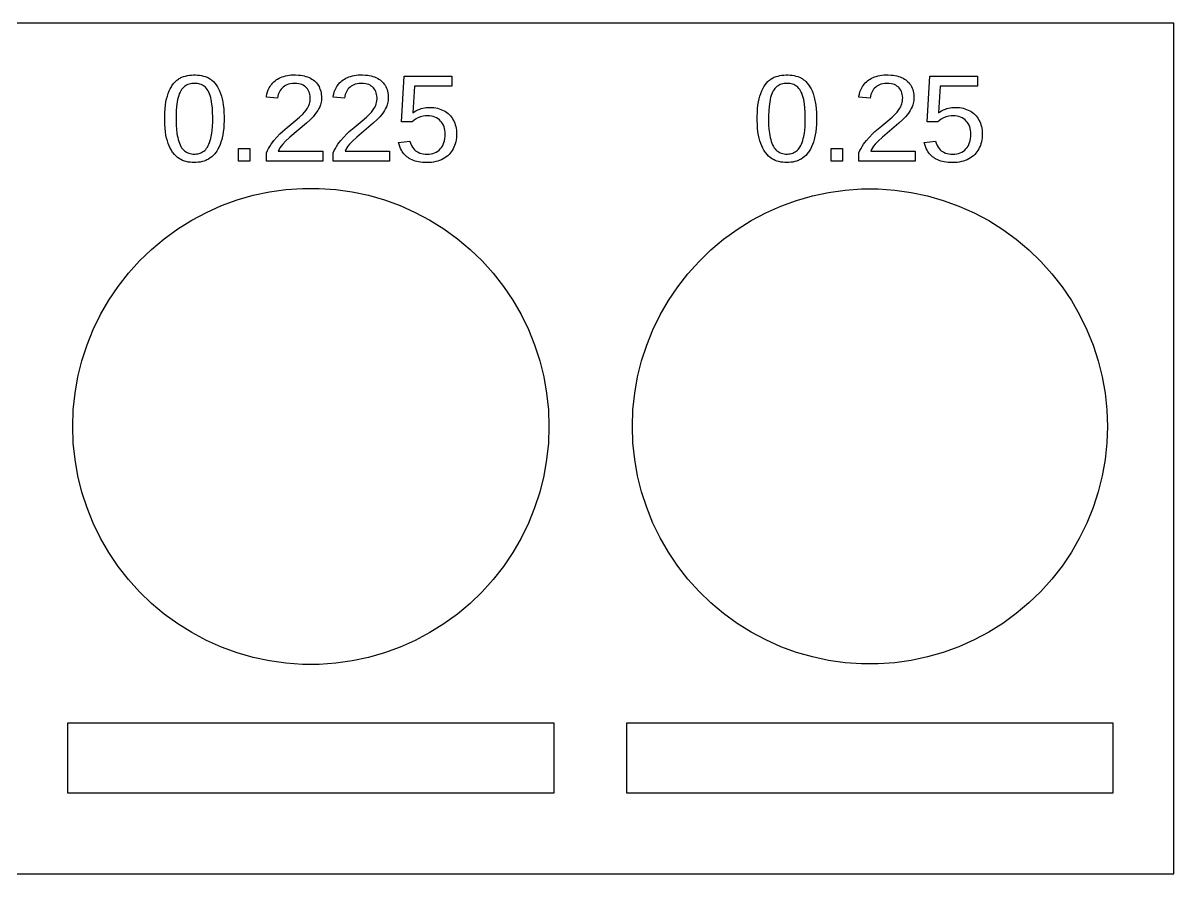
# Model space of a CAD drawing. Header units: metres. Extents: x -124 to 157, y -19 to 19.
# Drawn here: x 104.7 to 156.8, y -19.2 to 19.2 of the extents above; entities that cross this region are included whole.
import ezdxf

# ---------------------------------------------------------------- set-up
doc = ezdxf.new("R2010")
doc.units = ezdxf.units.M

msp = doc.modelspace()

# ---------------------------------------------------------------- linework, layer by layer
for p, q in [((156.76, 19.25), (-123.76, 19.25)), ((156.76, -19.25), (156.76, 19.25)), ((111.637, 16.6592), (111.672, 16.6867)), ((111.672, 16.6867), (111.708, 16.7124)), ((111.708, 16.7124), (111.745, 16.7361)), ((111.745, 16.7361), (111.783, 16.7579)), ((111.783, 16.7579), (111.822, 16.7778)), ((111.822, 16.7778), (111.862, 16.7959)), ((111.862, 16.7959), (111.944, 16.8267)), ((111.944, 16.8267), (112.029, 16.8522)), ((112.029, 16.8522), (112.117, 16.8727)), ((112.117, 16.8727), (112.207, 16.888)), ((112.207, 16.888), (112.299, 16.8982)), ((112.299, 16.8982), (112.394, 16.9034)), ((112.394, 16.9034), (112.488, 16.9034)), ((112.488, 16.9034), (112.578, 16.8982)), ((112.578, 16.8982), (112.667, 16.888)), ((112.667, 16.888), (112.753, 16.8727)), ((112.753, 16.8727), (112.838, 16.8522)), ((112.838, 16.8522), (112.921, 16.8267)), ((112.921, 16.8267), (113.002, 16.7959)), ((113.002, 16.7959), (113.041, 16.7778)), ((113.041, 16.7778), (113.079, 16.7579)), ((113.079, 16.7579), (113.117, 16.7361)), ((113.117, 16.7361), (113.154, 16.7124)), ((113.154, 16.7124), (113.189, 16.6867)), ((113.189, 16.6867), (113.224, 16.6592)), ((116.081, 16.6306), (116.138, 16.6733)), ((116.138, 16.6733), (116.199, 16.7128)), ((116.199, 16.7128), (116.264, 16.7489)), ((116.264, 16.7489), (116.331, 16.7818)), ((116.331, 16.7818), (116.403, 16.8114)), ((116.403, 16.8114), (116.478, 16.8376)), ((116.478, 16.8376), (116.557, 16.8596)), ((116.557, 16.8596), (116.64, 16.8771)), ((116.64, 16.8771), (116.727, 16.8903)), ((116.727, 16.8903), (116.817, 16.899)), ((116.817, 16.899), (116.912, 16.9034)), ((116.912, 16.9034), (117.009, 16.9035)), ((117.009, 16.9035), (117.147, 16.8964)), ((117.147, 16.8964), (117.235, 16.887)), ((117.235, 16.887), (117.32, 16.8738)), ((117.32, 16.8738), (117.401, 16.8568)), ((117.401, 16.8568), (117.478, 16.836)), ((117.478, 16.836), (117.552, 16.8118)), ((117.552, 16.8118), (117.621, 16.784)), ((117.621, 16.784), (117.687, 16.7525)), ((117.687, 16.7525), (117.749, 16.7173)), ((117.749, 16.7173), (117.807, 16.6785)), ((117.807, 16.6785), (117.861, 16.636)), ((119.106, 16.6306), (119.163, 16.6733)), ((119.163, 16.6733), (119.224, 16.7128)), ((119.224, 16.7128), (119.288, 16.7489)), ((119.288, 16.7489), (119.356, 16.7818)), ((119.356, 16.7818), (119.427, 16.8114)), ((119.427, 16.8114), (119.502, 16.8376)), ((119.502, 16.8376), (119.581, 16.8596)), ((119.581, 16.8596), (119.664, 16.8771)), ((119.664, 16.8771), (119.751, 16.8903)), ((119.751, 16.8903), (119.842, 16.899)), ((119.842, 16.899), (119.937, 16.9034)), ((119.937, 16.9034), (120.033, 16.9035)), ((120.033, 16.9035), (120.172, 16.8964)), ((120.172, 16.8964), (120.26, 16.887)), ((120.26, 16.887), (120.344, 16.8738)), ((120.344, 16.8738), (120.425, 16.8568)), ((120.425, 16.8568), (120.502, 16.836)), ((120.502, 16.836), (120.576, 16.8118)), ((120.576, 16.8118), (120.646, 16.784)), ((120.646, 16.784), (120.712, 16.7525)), ((120.712, 16.7525), (120.773, 16.7173)), ((120.773, 16.7173), (120.831, 16.6785)), ((120.831, 16.6785), (120.885, 16.636)), ((121.8, 14.773), (121.928, 16.84)), ((121.928, 16.84), (124.077, 16.84)), ((124.077, 16.84), (124.077, 16.392)), ((138.449, 16.6592), (138.484, 16.6867)), ((138.484, 16.6867), (138.521, 16.7124)), ((138.521, 16.7124), (138.558, 16.7361)), ((138.558, 16.7361), (138.596, 16.7579)), ((138.596, 16.7579), (138.635, 16.7778)), ((138.635, 16.7778), (138.674, 16.7959)), ((138.674, 16.7959), (138.757, 16.8267)), ((138.757, 16.8267), (138.842, 16.8522)), ((138.842, 16.8522), (138.929, 16.8727)), ((138.929, 16.8727), (139.019, 16.888)), ((139.019, 16.888), (139.111, 16.8982)), ((139.111, 16.8982), (139.206, 16.9034)), ((139.206, 16.9034), (139.3, 16.9034)), ((139.3, 16.9034), (139.39, 16.8982)), ((139.39, 16.8982), (139.479, 16.888)), ((139.479, 16.888), (139.566, 16.8727)), ((139.566, 16.8727), (139.65, 16.8522)), ((139.65, 16.8522), (139.733, 16.8267)), ((139.733, 16.8267), (139.814, 16.7959)), ((139.814, 16.7959), (139.853, 16.7778)), ((139.853, 16.7778), (139.892, 16.7579)), ((139.892, 16.7579), (139.929, 16.7361)), ((139.929, 16.7361), (139.966, 16.7124)), ((139.966, 16.7124), (140.001, 16.6867)), ((140.001, 16.6867), (140.036, 16.6592)), ((142.893, 16.6306), (142.951, 16.6733)), ((142.951, 16.6733), (143.011, 16.7128)), ((143.011, 16.7128), (143.076, 16.7489)), ((143.076, 16.7489), (143.144, 16.7818)), ((143.144, 16.7818), (143.215, 16.8114)), ((143.215, 16.8114), (143.29, 16.8376)), ((143.29, 16.8376), (143.369, 16.8596)), ((143.369, 16.8596), (143.452, 16.8771)), ((143.452, 16.8771), (143.539, 16.8903)), ((143.539, 16.8903), (143.63, 16.899)), ((143.63, 16.899), (143.724, 16.9034)), ((143.724, 16.9034), (143.821, 16.9035)), ((143.821, 16.9035), (143.959, 16.8964)), ((143.959, 16.8964), (144.047, 16.887)), ((144.047, 16.887), (144.132, 16.8738)), ((144.132, 16.8738), (144.213, 16.8568)), ((144.213, 16.8568), (144.29, 16.836)), ((144.29, 16.836), (144.364, 16.8118)), ((144.364, 16.8118), (144.434, 16.784)), ((144.434, 16.784), (144.499, 16.7525)), ((144.499, 16.7525), (144.561, 16.7173)), ((144.561, 16.7173), (144.619, 16.6785)), ((144.619, 16.6785), (144.673, 16.636)), ((145.588, 14.773), (145.716, 16.84)), ((145.716, 16.84), (147.865, 16.84)), ((147.865, 16.84), (147.865, 16.392)), ((111.247, 16.0653), (111.29, 16.1754)), ((111.29, 16.1754), (111.338, 16.2769)), ((111.338, 16.2769), (111.389, 16.3698)), ((111.389, 16.3698), (111.417, 16.413)), ((111.417, 16.413), (111.445, 16.4541)), ((111.445, 16.4541), (111.505, 16.53)), ((111.505, 16.53), (111.569, 16.5984)), ((111.569, 16.5984), (111.603, 16.6298)), ((111.603, 16.6298), (111.637, 16.6592)), ((111.815, 16.181), (111.781, 16.1162)), ((111.852, 16.2393), (111.815, 16.181)), ((111.892, 16.2918), (111.852, 16.2393)), ((111.935, 16.3382), (111.892, 16.2918)), ((111.981, 16.3788), (111.935, 16.3382)), ((112.029, 16.4134), (111.981, 16.3788)), ((112.08, 16.442), (112.029, 16.4134)), ((112.133, 16.4658), (112.08, 16.442)), ((112.19, 16.4853), (112.133, 16.4658)), ((112.249, 16.5005), (112.19, 16.4853)), ((112.311, 16.5113), (112.249, 16.5005)), ((112.376, 16.5178), (112.311, 16.5113)), ((112.443, 16.52), (112.376, 16.5178)), ((112.507, 16.5179), (112.443, 16.52)), ((112.568, 16.5116), (112.507, 16.5179)), ((112.627, 16.501), (112.568, 16.5116)), ((112.684, 16.4862), (112.627, 16.501)), ((112.739, 16.4672), (112.684, 16.4862)), ((112.791, 16.444), (112.739, 16.4672)), ((112.84, 16.4157), (112.791, 16.444)), ((112.888, 16.3813), (112.84, 16.4157)), ((112.932, 16.341), (112.888, 16.3813)), ((112.974, 16.2947), (112.932, 16.341)), ((113.013, 16.2423), (112.974, 16.2947)), ((113.05, 16.184), (113.013, 16.2423)), ((113.084, 16.1192), (113.05, 16.184)), ((113.224, 16.6592), (113.291, 16.5984)), ((113.291, 16.5984), (113.355, 16.53)), ((113.355, 16.53), (113.415, 16.4541)), ((113.415, 16.4541), (113.444, 16.413)), ((113.444, 16.413), (113.471, 16.3698)), ((113.471, 16.3698), (113.523, 16.2769)), ((113.523, 16.2769), (113.571, 16.1754)), ((113.571, 16.1754), (113.614, 16.0653)), ((115.739, 16.133), (115.774, 16.2276)), ((115.774, 16.2276), (115.819, 16.319)), ((115.819, 16.319), (115.853, 16.3772)), ((115.853, 16.3772), (115.891, 16.4328)), ((115.891, 16.4328), (115.933, 16.486)), ((115.933, 16.486), (115.978, 16.5367)), ((115.978, 16.5367), (116.028, 16.5849)), ((116.028, 16.5849), (116.081, 16.6306)), ((116.318, 16.2029), (116.283, 16.143)), ((116.357, 16.2577), (116.318, 16.2029)), ((116.401, 16.3074), (116.357, 16.2577)), ((116.45, 16.352), (116.401, 16.3074)), ((116.503, 16.3914), (116.45, 16.352)), ((116.559, 16.4255), (116.503, 16.3914)), ((116.619, 16.4544), (116.559, 16.4255)), ((116.683, 16.478), (116.619, 16.4544)), ((116.772, 16.5013), (116.683, 16.478)), ((116.866, 16.5153), (116.772, 16.5013)), ((116.963, 16.52), (116.866, 16.5153)), ((117.066, 16.5152), (116.963, 16.52)), ((117.163, 16.5009), (117.066, 16.5152)), ((117.231, 16.4839), (117.163, 16.5009)), ((117.296, 16.4615), (117.231, 16.4839)), ((117.356, 16.4337), (117.296, 16.4615)), ((117.411, 16.4005), (117.356, 16.4337)), ((117.462, 16.362), (117.411, 16.4005)), ((117.508, 16.3182), (117.462, 16.362)), ((117.548, 16.2692), (117.508, 16.3182)), ((117.583, 16.2151), (117.548, 16.2692)), ((117.612, 16.1559), (117.583, 16.2151)), ((117.636, 16.0919), (117.612, 16.1559)), ((117.861, 16.636), (117.911, 16.5899)), ((117.911, 16.5899), (117.957, 16.5404)), ((117.957, 16.5404), (117.999, 16.4875)), ((117.999, 16.4875), (118.036, 16.4311)), ((118.036, 16.4311), (118.07, 16.3713)), ((118.07, 16.3713), (118.1, 16.308)), ((118.1, 16.308), (118.125, 16.2416)), ((118.125, 16.2416), (118.146, 16.1719)), ((118.146, 16.1719), (118.162, 16.0987)), ((118.763, 16.133), (118.799, 16.2276)), ((118.799, 16.2276), (118.843, 16.319)), ((118.843, 16.319), (118.877, 16.3772)), ((118.877, 16.3772), (118.915, 16.4328)), ((118.915, 16.4328), (118.957, 16.486)), ((118.957, 16.486), (119.003, 16.5367)), ((119.003, 16.5367), (119.052, 16.5849)), ((119.052, 16.5849), (119.106, 16.6306)), ((119.342, 16.2029), (119.307, 16.143)), ((119.382, 16.2577), (119.342, 16.2029)), ((119.426, 16.3074), (119.382, 16.2577)), ((119.474, 16.352), (119.426, 16.3074)), ((119.527, 16.3914), (119.474, 16.352)), ((119.584, 16.4255), (119.527, 16.3914)), ((119.644, 16.4544), (119.584, 16.4255)), ((119.707, 16.478), (119.644, 16.4544)), ((119.797, 16.5013), (119.707, 16.478)), ((119.89, 16.5153), (119.797, 16.5013)), ((119.987, 16.52), (119.89, 16.5153)), ((120.09, 16.5152), (119.987, 16.52)), ((120.187, 16.5009), (120.09, 16.5152)), ((120.255, 16.4839), (120.187, 16.5009)), ((120.32, 16.4615), (120.255, 16.4839)), ((120.38, 16.4337), (120.32, 16.4615)), ((120.436, 16.4005), (120.38, 16.4337)), ((120.486, 16.362), (120.436, 16.4005)), ((120.532, 16.3182), (120.486, 16.362)), ((120.573, 16.2692), (120.532, 16.3182)), ((120.608, 16.2151), (120.573, 16.2692)), ((120.637, 16.1559), (120.608, 16.2151)), ((120.661, 16.0919), (120.637, 16.1559)), ((120.885, 16.636), (120.935, 16.5899)), ((120.935, 16.5899), (120.981, 16.5404)), ((120.981, 16.5404), (121.023, 16.4875)), ((121.023, 16.4875), (121.061, 16.4311)), ((121.061, 16.4311), (121.095, 16.3713)), ((121.095, 16.3713), (121.124, 16.308)), ((121.124, 16.308), (121.15, 16.2416)), ((121.15, 16.2416), (121.17, 16.1719)), ((121.17, 16.1719), (121.187, 16.0987)), ((122.385, 16.392), (122.312, 15.187)), ((124.077, 16.392), (122.385, 16.392)), ((138.059, 16.0653), (138.102, 16.1754)), ((138.102, 16.1754), (138.15, 16.2769)), ((138.15, 16.2769), (138.201, 16.3698)), ((138.201, 16.3698), (138.229, 16.413)), ((138.229, 16.413), (138.257, 16.4541)), ((138.257, 16.4541), (138.318, 16.53)), ((138.318, 16.53), (138.382, 16.5984)), ((138.382, 16.5984), (138.415, 16.6298)), ((138.415, 16.6298), (138.449, 16.6592)), ((138.627, 16.181), (138.593, 16.1162)), ((138.664, 16.2393), (138.627, 16.181)), ((138.704, 16.2918), (138.664, 16.2393)), ((138.747, 16.3382), (138.704, 16.2918)), ((138.793, 16.3788), (138.747, 16.3382)), ((138.841, 16.4134), (138.793, 16.3788)), ((138.892, 16.442), (138.841, 16.4134)), ((138.946, 16.4658), (138.892, 16.442)), ((139.002, 16.4853), (138.946, 16.4658)), ((139.061, 16.5005), (139.002, 16.4853)), ((139.123, 16.5113), (139.061, 16.5005)), ((139.188, 16.5178), (139.123, 16.5113)), ((139.255, 16.52), (139.188, 16.5178)), ((139.319, 16.5179), (139.255, 16.52)), ((139.38, 16.5116), (139.319, 16.5179)), ((139.439, 16.501), (139.38, 16.5116)), ((139.496, 16.4862), (139.439, 16.501)), ((139.551, 16.4672), (139.496, 16.4862)), ((139.603, 16.444), (139.551, 16.4672)), ((139.653, 16.4157), (139.603, 16.444)), ((139.7, 16.3813), (139.653, 16.4157)), ((139.744, 16.341), (139.7, 16.3813)), ((139.786, 16.2947), (139.744, 16.341)), ((139.825, 16.2423), (139.786, 16.2947)), ((139.862, 16.184), (139.825, 16.2423)), ((139.896, 16.1192), (139.862, 16.184)), ((140.036, 16.6592), (140.104, 16.5984)), ((140.104, 16.5984), (140.167, 16.53)), ((140.167, 16.53), (140.228, 16.4541)), ((140.228, 16.4541), (140.256, 16.413)), ((140.256, 16.413), (140.284, 16.3698)), ((140.284, 16.3698), (140.335, 16.2769)), ((140.335, 16.2769), (140.383, 16.1754)), ((140.383, 16.1754), (140.426, 16.0653)), ((142.551, 16.133), (142.587, 16.2276)), ((142.587, 16.2276), (142.631, 16.319)), ((142.631, 16.319), (142.665, 16.3772)), ((142.665, 16.3772), (142.703, 16.4328)), ((142.703, 16.4328), (142.745, 16.486)), ((142.745, 16.486), (142.79, 16.5367)), ((142.79, 16.5367), (142.84, 16.5849)), ((142.84, 16.5849), (142.893, 16.6306)), ((143.13, 16.2029), (143.095, 16.143)), ((143.169, 16.2577), (143.13, 16.2029)), ((143.213, 16.3074), (143.169, 16.2577)), ((143.262, 16.352), (143.213, 16.3074)), ((143.315, 16.3914), (143.262, 16.352)), ((143.371, 16.4255), (143.315, 16.3914)), ((143.431, 16.4544), (143.371, 16.4255)), ((143.495, 16.478), (143.431, 16.4544)), ((143.584, 16.5013), (143.495, 16.478)), ((143.678, 16.5153), (143.584, 16.5013)), ((143.775, 16.52), (143.678, 16.5153)), ((143.878, 16.5152), (143.775, 16.52)), ((143.975, 16.5009), (143.878, 16.5152)), ((144.043, 16.4839), (143.975, 16.5009)), ((144.108, 16.4615), (144.043, 16.4839)), ((144.168, 16.4337), (144.108, 16.4615)), ((144.223, 16.4005), (144.168, 16.4337)), ((144.274, 16.362), (144.223, 16.4005)), ((144.32, 16.3182), (144.274, 16.362)), ((144.361, 16.2692), (144.32, 16.3182)), ((144.395, 16.2151), (144.361, 16.2692)), ((144.425, 16.1559), (144.395, 16.2151)), ((144.448, 16.0919), (144.425, 16.1559)), ((144.673, 16.636), (144.723, 16.5899)), ((144.723, 16.5899), (144.769, 16.5404)), ((144.769, 16.5404), (144.811, 16.4875)), ((144.811, 16.4875), (144.849, 16.4311)), ((144.849, 16.4311), (144.882, 16.3713)), ((144.882, 16.3713), (144.912, 16.308)), ((144.912, 16.308), (144.938, 16.2416)), ((144.938, 16.2416), (144.958, 16.1719)), ((144.958, 16.1719), (144.974, 16.0987)), ((146.173, 16.392), (146.1, 15.187)), ((147.865, 16.392), (146.173, 16.392)), ((111.123, 15.5314), (111.146, 15.6809)), ((111.146, 15.6809), (111.174, 15.8191)), ((111.174, 15.8191), (111.209, 15.9466)), ((111.209, 15.9466), (111.247, 16.0653)), ((111.654, 15.689), (111.637, 15.582)), ((111.673, 15.7882), (111.654, 15.689)), ((111.696, 15.8806), (111.673, 15.7882)), ((111.721, 15.966), (111.696, 15.8806)), ((111.749, 16.0445), (111.721, 15.966)), ((111.781, 16.1162), (111.749, 16.0445)), ((113.115, 16.0474), (113.084, 16.1192)), ((113.143, 15.9688), (113.115, 16.0474)), ((113.168, 15.8831), (113.143, 15.9688)), ((113.19, 15.7905), (113.168, 15.8831)), ((113.21, 15.691), (113.19, 15.7905)), ((113.226, 15.584), (113.21, 15.691)), ((113.614, 16.0653), (113.653, 15.9466)), ((113.653, 15.9466), (113.688, 15.8191)), ((113.688, 15.8191), (113.703, 15.7514)), ((113.703, 15.7514), (113.717, 15.6809)), ((113.717, 15.6809), (113.74, 15.5314)), ((115.687, 15.9), (115.692, 15.9343)), ((116.199, 15.854), (115.687, 15.9)), ((115.692, 15.9343), (115.711, 16.0352)), ((115.711, 16.0352), (115.739, 16.133)), ((116.211, 15.9339), (116.199, 15.854)), ((116.229, 16.0087), (116.211, 15.9339)), ((116.253, 16.0784), (116.229, 16.0087)), ((116.283, 16.143), (116.253, 16.0784)), ((117.634, 15.5875), (117.652, 15.6572)), ((117.654, 16.023), (117.636, 16.0919)), ((117.652, 15.6572), (117.664, 15.7295)), ((117.665, 15.9492), (117.654, 16.023)), ((117.664, 15.7295), (117.67, 15.8045)), ((117.671, 15.8704), (117.665, 15.9492)), ((117.67, 15.8045), (117.671, 15.8704)), ((118.165, 15.6717), (118.152, 15.6114)), ((118.162, 16.0987), (118.174, 16.0222)), ((118.179, 15.7642), (118.165, 15.6717)), ((118.174, 16.0222), (118.181, 15.9423)), ((118.183, 15.859), (118.179, 15.7642)), ((118.181, 15.9423), (118.183, 15.859)), ((118.711, 15.9), (118.716, 15.9343)), ((119.223, 15.854), (118.711, 15.9)), ((118.716, 15.9343), (118.735, 16.0352)), ((118.735, 16.0352), (118.763, 16.133)), ((119.236, 15.9339), (119.223, 15.854)), ((119.254, 16.0087), (119.236, 15.9339)), ((119.278, 16.0784), (119.254, 16.0087)), ((119.307, 16.143), (119.278, 16.0784)), ((120.659, 15.5875), (120.677, 15.6572)), ((120.678, 16.023), (120.661, 16.0919)), ((120.677, 15.6572), (120.689, 15.7295)), ((120.69, 15.9492), (120.678, 16.023)), ((120.689, 15.7295), (120.695, 15.8045)), ((120.695, 15.8704), (120.69, 15.9492)), ((120.695, 15.8045), (120.695, 15.8704)), ((121.19, 15.6717), (121.176, 15.6114)), ((121.187, 16.0987), (121.198, 16.0222)), ((121.203, 15.7642), (121.19, 15.6717)), ((121.198, 16.0222), (121.205, 15.9423)), ((121.207, 15.859), (121.203, 15.7642)), ((121.205, 15.9423), (121.207, 15.859)), ((137.935, 15.5314), (137.958, 15.6809)), ((137.958, 15.6809), (137.987, 15.8191)), ((137.987, 15.8191), (138.021, 15.9466)), ((138.021, 15.9466), (138.059, 16.0653)), ((138.466, 15.689), (138.449, 15.582)), ((138.485, 15.7882), (138.466, 15.689)), ((138.508, 15.8806), (138.485, 15.7882)), ((138.533, 15.966), (138.508, 15.8806)), ((138.562, 16.0445), (138.533, 15.966)), ((138.593, 16.1162), (138.562, 16.0445)), ((139.927, 16.0474), (139.896, 16.1192)), ((139.955, 15.9688), (139.927, 16.0474)), ((139.98, 15.8831), (139.955, 15.9688)), ((140.003, 15.7905), (139.98, 15.8831)), ((140.022, 15.691), (140.003, 15.7905)), ((140.038, 15.584), (140.022, 15.691)), ((140.426, 16.0653), (140.465, 15.9466)), ((140.465, 15.9466), (140.5, 15.8191)), ((140.5, 15.8191), (140.515, 15.7514)), ((140.515, 15.7514), (140.529, 15.6809)), ((140.529, 15.6809), (140.552, 15.5314)), ((142.499, 15.9), (142.504, 15.9343)), ((143.011, 15.854), (142.499, 15.9)), ((142.504, 15.9343), (142.523, 16.0352)), ((142.523, 16.0352), (142.551, 16.133)), ((143.024, 15.9339), (143.011, 15.854)), ((143.042, 16.0087), (143.024, 15.9339)), ((143.066, 16.0784), (143.042, 16.0087)), ((143.095, 16.143), (143.066, 16.0784)), ((144.446, 15.5875), (144.464, 15.6572)), ((144.466, 16.023), (144.448, 16.0919)), ((144.464, 15.6572), (144.476, 15.7295)), ((144.478, 15.9492), (144.466, 16.023)), ((144.476, 15.7295), (144.482, 15.8045)), ((144.483, 15.8704), (144.478, 15.9492)), ((144.482, 15.8045), (144.483, 15.8704)), ((144.978, 15.6717), (144.964, 15.6114)), ((144.974, 16.0987), (144.986, 16.0222)), ((144.991, 15.7642), (144.978, 15.6717)), ((144.986, 16.0222), (144.993, 15.9423)), ((144.995, 15.859), (144.991, 15.7642)), ((144.993, 15.9423), (144.995, 15.859)), ((111.089, 15.0158), (111.094, 15.1989)), ((111.094, 15.1989), (111.106, 15.3708)), ((111.106, 15.3708), (111.123, 15.5314)), ((111.609, 15.2773), (111.601, 15.0687)), ((111.624, 15.4666), (111.609, 15.2773)), ((111.637, 15.582), (111.624, 15.4666)), ((113.245, 15.4072), (113.226, 15.584)), ((113.258, 15.211), (113.245, 15.4072)), ((113.263, 14.9952), (113.258, 15.211)), ((113.74, 15.5314), (113.758, 15.3708)), ((113.758, 15.3708), (113.769, 15.1989)), ((113.769, 15.1989), (113.775, 15.0158)), ((117.19, 14.9889), (117.336, 15.1294)), ((117.336, 15.1294), (117.414, 15.2158)), ((117.414, 15.2158), (117.484, 15.3041)), ((117.484, 15.3041), (117.544, 15.3944)), ((117.544, 15.3944), (117.58, 15.4562)), ((117.58, 15.4562), (117.61, 15.5205)), ((117.61, 15.5205), (117.634, 15.5875)), ((117.886, 15.112), (117.8, 15.0097)), ((117.964, 15.2168), (117.886, 15.112)), ((118.015, 15.2976), (117.964, 15.2168)), ((118.061, 15.3804), (118.015, 15.2976)), ((118.101, 15.4653), (118.061, 15.3804)), ((118.134, 15.5522), (118.101, 15.4653)), ((118.152, 15.6114), (118.134, 15.5522)), ((120.214, 14.9889), (120.361, 15.1294)), ((120.361, 15.1294), (120.439, 15.2158)), ((120.439, 15.2158), (120.508, 15.3041)), ((120.508, 15.3041), (120.569, 15.3944)), ((120.569, 15.3944), (120.605, 15.4562)), ((120.605, 15.4562), (120.635, 15.5205)), ((120.635, 15.5205), (120.659, 15.5875)), ((120.911, 15.112), (120.825, 15.0097)), ((120.988, 15.2168), (120.911, 15.112)), ((121.04, 15.2976), (120.988, 15.2168)), ((121.085, 15.3804), (121.04, 15.2976)), ((121.125, 15.4653), (121.085, 15.3804)), ((121.159, 15.5522), (121.125, 15.4653)), ((121.176, 15.6114), (121.159, 15.5522)), ((122.312, 15.187), (122.38, 15.2357)), ((122.38, 15.2357), (122.456, 15.2807)), ((122.456, 15.2807), (122.539, 15.3222)), ((122.539, 15.3222), (122.631, 15.36)), ((122.631, 15.36), (122.697, 15.382)), ((122.697, 15.382), (122.767, 15.4)), ((122.767, 15.4), (122.841, 15.414)), ((122.841, 15.414), (122.918, 15.424)), ((122.918, 15.424), (123, 15.43)), ((123, 15.43), (123.086, 15.432)), ((123.086, 15.432), (123.177, 15.4296)), ((123.177, 15.4296), (123.266, 15.4223)), ((123.266, 15.4223), (123.351, 15.4102)), ((123.351, 15.4102), (123.433, 15.3933)), ((123.433, 15.3933), (123.512, 15.3716)), ((123.512, 15.3716), (123.588, 15.345)), ((123.588, 15.345), (123.661, 15.314)), ((123.661, 15.314), (123.73, 15.279)), ((123.73, 15.279), (123.795, 15.24)), ((123.795, 15.24), (123.857, 15.197)), ((123.857, 15.197), (123.915, 15.15)), ((123.915, 15.15), (123.969, 15.099)), ((137.901, 15.0158), (137.906, 15.1989)), ((137.906, 15.1989), (137.918, 15.3708)), ((137.918, 15.3708), (137.935, 15.5314)), ((138.421, 15.2773), (138.413, 15.0687)), ((138.436, 15.4666), (138.421, 15.2773)), ((138.449, 15.582), (138.436, 15.4666)), ((140.058, 15.4072), (140.038, 15.584)), ((140.07, 15.211), (140.058, 15.4072)), ((140.076, 14.9952), (140.07, 15.211)), ((140.552, 15.5314), (140.57, 15.3708)), ((140.57, 15.3708), (140.581, 15.1989)), ((140.581, 15.1989), (140.587, 15.0158)), ((144.002, 14.9889), (144.149, 15.1294)), ((144.149, 15.1294), (144.226, 15.2158)), ((144.226, 15.2158), (144.296, 15.3041)), ((144.296, 15.3041), (144.357, 15.3944)), ((144.357, 15.3944), (144.392, 15.4562)), ((144.392, 15.4562), (144.422, 15.5205)), ((144.422, 15.5205), (144.446, 15.5875)), ((144.698, 15.112), (144.613, 15.0097)), ((144.776, 15.2168), (144.698, 15.112)), ((144.827, 15.2976), (144.776, 15.2168)), ((144.873, 15.3804), (144.827, 15.2976)), ((144.913, 15.4653), (144.873, 15.3804)), ((144.947, 15.5522), (144.913, 15.4653)), ((144.964, 15.6114), (144.947, 15.5522)), ((146.1, 15.187), (146.167, 15.2357)), ((146.167, 15.2357), (146.243, 15.2807)), ((146.243, 15.2807), (146.327, 15.3222)), ((146.327, 15.3222), (146.419, 15.36)), ((146.419, 15.36), (146.485, 15.382)), ((146.485, 15.382), (146.554, 15.4)), ((146.554, 15.4), (146.628, 15.414)), ((146.628, 15.414), (146.706, 15.424)), ((146.706, 15.424), (146.788, 15.43)), ((146.788, 15.43), (146.874, 15.432)), ((146.874, 15.432), (146.965, 15.4296)), ((146.965, 15.4296), (147.053, 15.4223)), ((147.053, 15.4223), (147.139, 15.4102)), ((147.139, 15.4102), (147.221, 15.3933)), ((147.221, 15.3933), (147.3, 15.3716)), ((147.3, 15.3716), (147.376, 15.345)), ((147.376, 15.345), (147.448, 15.314)), ((147.448, 15.314), (147.517, 15.279)), ((147.517, 15.279), (147.583, 15.24)), ((147.583, 15.24), (147.644, 15.197)), ((147.644, 15.197), (147.702, 15.15)), ((147.702, 15.15), (147.757, 15.099)), ((111.089, 14.8282), (111.089, 15.0158)), ((111.094, 14.6522), (111.089, 14.8282)), ((111.106, 14.4861), (111.094, 14.6522)), ((111.601, 15.0687), (111.6, 14.8453)), ((111.6, 14.8453), (111.606, 14.636)), ((111.606, 14.636), (111.619, 14.4443)), ((113.254, 14.5701), (113.262, 14.7736)), ((113.262, 14.7736), (113.263, 14.9952)), ((113.769, 14.6531), (113.757, 14.4874)), ((113.775, 14.8286), (113.769, 14.6531)), ((113.775, 15.0158), (113.775, 14.8286)), ((116.633, 14.5301), (116.994, 14.8204)), ((117.498, 14.7165), (116.752, 14.0929)), ((116.994, 14.8204), (117.19, 14.9889)), ((117.681, 14.8854), (117.498, 14.7165)), ((117.8, 15.0097), (117.681, 14.8854)), ((119.657, 14.5301), (120.018, 14.8204)), ((120.523, 14.7165), (119.777, 14.0929)), ((120.018, 14.8204), (120.214, 14.9889)), ((120.706, 14.8854), (120.523, 14.7165)), ((120.825, 15.0097), (120.706, 14.8854)), ((122.29, 14.773), (121.8, 14.773)), ((122.444, 14.8936), (122.29, 14.773)), ((122.548, 14.953), (122.444, 14.8936)), ((122.665, 15), (122.548, 14.953)), ((122.779, 15.0295), (122.665, 15)), ((122.885, 15.0442), (122.779, 15.0295)), ((122.98, 15.048), (122.885, 15.0442)), ((123.072, 15.0442), (122.98, 15.048)), ((123.16, 15.0327), (123.072, 15.0442)), ((123.242, 15.0137), (123.16, 15.0327)), ((123.319, 14.987), (123.242, 15.0137)), ((123.39, 14.9535), (123.319, 14.987)), ((123.456, 14.914), (123.39, 14.9535)), ((123.516, 14.8685), (123.456, 14.914)), ((123.57, 14.817), (123.516, 14.8685)), ((123.618, 14.7599), (123.57, 14.817)), ((123.661, 14.6975), (123.618, 14.7599)), ((123.697, 14.6299), (123.661, 14.6975)), ((123.728, 14.557), (123.697, 14.6299)), ((123.969, 15.099), (124.019, 15.0443)), ((124.019, 15.0443), (124.065, 14.9862)), ((124.065, 14.9862), (124.108, 14.9247)), ((124.108, 14.9247), (124.146, 14.8599)), ((124.146, 14.8599), (124.18, 14.7916)), ((124.18, 14.7916), (124.211, 14.72)), ((124.211, 14.72), (124.237, 14.6455)), ((124.237, 14.6455), (124.258, 14.5685)), ((137.901, 14.8282), (137.901, 15.0158)), ((137.906, 14.6522), (137.901, 14.8282)), ((137.918, 14.4861), (137.906, 14.6522)), ((138.413, 15.0687), (138.412, 14.8453)), ((138.412, 14.8453), (138.418, 14.636)), ((138.418, 14.636), (138.431, 14.4443)), ((140.066, 14.5701), (140.074, 14.7736)), ((140.074, 14.7736), (140.076, 14.9952)), ((140.581, 14.6531), (140.57, 14.4874)), ((140.587, 14.8286), (140.581, 14.6531)), ((140.587, 15.0158), (140.587, 14.8286)), ((143.445, 14.5301), (143.806, 14.8204)), ((144.311, 14.7165), (143.564, 14.0929)), ((143.806, 14.8204), (144.002, 14.9889)), ((144.494, 14.8854), (144.311, 14.7165)), ((144.613, 15.0097), (144.494, 14.8854)), ((146.078, 14.773), (145.588, 14.773)), ((146.231, 14.8936), (146.078, 14.773)), ((146.335, 14.953), (146.231, 14.8936)), ((146.453, 15), (146.335, 14.953)), ((146.566, 15.0295), (146.453, 15)), ((146.672, 15.0442), (146.566, 15.0295)), ((146.768, 15.048), (146.672, 15.0442)), ((146.86, 15.0442), (146.768, 15.048)), ((146.947, 15.0327), (146.86, 15.0442)), ((147.029, 15.0137), (146.947, 15.0327)), ((147.107, 14.987), (147.029, 15.0137)), ((147.178, 14.9535), (147.107, 14.987)), ((147.244, 14.914), (147.178, 14.9535)), ((147.304, 14.8685), (147.244, 14.914)), ((147.358, 14.817), (147.304, 14.8685)), ((147.406, 14.7599), (147.358, 14.817)), ((147.449, 14.6975), (147.406, 14.7599)), ((147.485, 14.6299), (147.449, 14.6975)), ((147.516, 14.557), (147.485, 14.6299)), ((147.757, 15.099), (147.807, 15.0443)), ((147.807, 15.0443), (147.853, 14.9862)), ((147.853, 14.9862), (147.896, 14.9247)), ((147.896, 14.9247), (147.934, 14.8599)), ((147.934, 14.8599), (147.968, 14.7916)), ((147.968, 14.7916), (147.999, 14.72)), ((147.999, 14.72), (148.025, 14.6455)), ((148.025, 14.6455), (148.046, 14.5685)), ((111.123, 14.3299), (111.106, 14.4861)), ((111.146, 14.1837), (111.123, 14.3299)), ((111.174, 14.0474), (111.146, 14.1837)), ((111.619, 14.4443), (111.638, 14.2702)), ((111.638, 14.2702), (111.655, 14.164)), ((111.655, 14.164), (111.675, 14.065)), ((111.675, 14.065), (111.698, 13.9727)), ((113.173, 14.018), (113.195, 14.1137)), ((113.195, 14.1137), (113.223, 14.2702)), ((113.223, 14.2702), (113.238, 14.3843)), ((113.238, 14.3843), (113.254, 14.5701)), ((113.716, 14.1856), (113.687, 14.0494)), ((113.74, 14.3316), (113.716, 14.1856)), ((113.757, 14.4874), (113.74, 14.3316)), ((116.027, 13.932), (116.163, 14.0888)), ((116.163, 14.0888), (116.304, 14.2351)), ((116.304, 14.2351), (116.412, 14.338)), ((116.412, 14.338), (116.633, 14.5301)), ((116.752, 14.0929), (116.557, 13.9083)), ((119.051, 13.932), (119.188, 14.0888)), ((119.188, 14.0888), (119.328, 14.2351)), ((119.328, 14.2351), (119.437, 14.338)), ((119.437, 14.338), (119.657, 14.5301)), ((119.777, 14.0929), (119.582, 13.9083)), ((123.752, 14.4801), (123.728, 14.557)), ((123.77, 14.3995), (123.752, 14.4801)), ((123.769, 14.0205), (123.78, 14.1206)), ((123.78, 14.3151), (123.77, 14.3995)), ((123.784, 14.227), (123.78, 14.3151)), ((123.78, 14.1206), (123.784, 14.227)), ((124.258, 14.5685), (124.275, 14.4892)), ((124.275, 14.4892), (124.286, 14.4075)), ((124.286, 14.4075), (124.293, 14.3235)), ((124.293, 14.1423), (124.286, 14.0504)), ((124.293, 14.3235), (124.296, 14.237)), ((124.296, 14.237), (124.293, 14.1423)), ((137.935, 14.3299), (137.918, 14.4861)), ((137.958, 14.1837), (137.935, 14.3299)), ((137.987, 14.0474), (137.958, 14.1837)), ((138.431, 14.4443), (138.45, 14.2702)), ((138.45, 14.2702), (138.467, 14.164)), ((138.467, 14.164), (138.487, 14.065)), ((138.487, 14.065), (138.51, 13.9727)), ((139.985, 14.018), (140.007, 14.1137)), ((140.007, 14.1137), (140.035, 14.2702)), ((140.035, 14.2702), (140.05, 14.3843)), ((140.05, 14.3843), (140.066, 14.5701)), ((140.528, 14.1856), (140.499, 14.0494)), ((140.552, 14.3316), (140.528, 14.1856)), ((140.57, 14.4874), (140.552, 14.3316)), ((142.839, 13.932), (142.975, 14.0888)), ((142.975, 14.0888), (143.116, 14.2351)), ((143.116, 14.2351), (143.224, 14.338)), ((143.224, 14.338), (143.445, 14.5301)), ((143.564, 14.0929), (143.369, 13.9083)), ((147.54, 14.4801), (147.516, 14.557)), ((147.558, 14.3995), (147.54, 14.4801)), ((147.557, 14.0205), (147.568, 14.1206)), ((147.568, 14.3151), (147.558, 14.3995)), ((147.572, 14.227), (147.568, 14.3151)), ((147.568, 14.1206), (147.572, 14.227)), ((148.046, 14.5685), (148.062, 14.4892)), ((148.062, 14.4892), (148.074, 14.4075)), ((148.074, 14.4075), (148.081, 14.3235)), ((148.081, 14.1423), (148.074, 14.0504)), ((148.081, 14.3235), (148.084, 14.237)), ((148.084, 14.237), (148.081, 14.1423)), ((111.209, 13.9208), (111.174, 14.0474)), ((111.247, 13.8026), (111.209, 13.9208)), ((111.29, 13.6925), (111.247, 13.8026)), ((111.337, 13.5905), (111.29, 13.6925)), ((111.389, 13.4966), (111.337, 13.5905)), ((111.698, 13.9727), (111.724, 13.887)), ((111.724, 13.887), (111.752, 13.808)), ((111.752, 13.808), (111.784, 13.7357)), ((111.784, 13.7357), (111.818, 13.67)), ((111.818, 13.67), (111.855, 13.6106)), ((111.855, 13.6106), (111.894, 13.557)), ((111.894, 13.557), (111.937, 13.5092)), ((112.942, 13.5324), (112.983, 13.5831)), ((112.983, 13.5831), (113.022, 13.6396)), ((113.022, 13.6396), (113.057, 13.702)), ((113.057, 13.702), (113.09, 13.771)), ((113.09, 13.771), (113.12, 13.8467)), ((113.12, 13.8467), (113.148, 13.929)), ((113.148, 13.929), (113.173, 14.018)), ((113.495, 13.5441), (113.441, 13.454)), ((113.545, 13.6422), (113.495, 13.5441)), ((113.591, 13.7484), (113.545, 13.6422)), ((113.633, 13.8627), (113.591, 13.7484)), ((113.67, 13.985), (113.633, 13.8627)), ((113.687, 14.0494), (113.67, 13.985)), ((114.432, 13), (114.432, 13.576)), ((114.432, 13.576), (114.944, 13.576)), ((114.944, 13.576), (114.944, 13)), ((115.735, 13.4756), (115.787, 13.5751)), ((115.787, 13.5751), (115.841, 13.6705)), ((115.841, 13.6705), (115.9, 13.7618)), ((115.9, 13.7618), (115.962, 13.8489)), ((115.962, 13.8489), (116.027, 13.932)), ((116.304, 13.599), (116.261, 13.5242)), ((116.353, 13.6722), (116.304, 13.599)), ((116.429, 13.7676), (116.353, 13.6722)), ((116.557, 13.9083), (116.429, 13.7676)), ((118.759, 13.4756), (118.811, 13.5751)), ((118.811, 13.5751), (118.866, 13.6705)), ((118.866, 13.6705), (118.924, 13.7618)), ((118.924, 13.7618), (118.986, 13.8489)), ((118.986, 13.8489), (119.051, 13.932)), ((119.328, 13.599), (119.286, 13.5242)), ((119.378, 13.6722), (119.328, 13.599)), ((119.453, 13.7676), (119.378, 13.6722)), ((119.582, 13.9083), (119.453, 13.7676)), ((121.672, 13.847), (122.184, 13.904)), ((121.694, 13.7535), (121.672, 13.847)), ((121.723, 13.663), (121.694, 13.7535)), ((121.758, 13.5755), (121.723, 13.663)), ((121.8, 13.491), (121.758, 13.5755)), ((122.184, 13.904), (122.212, 13.8119)), ((122.212, 13.8119), (122.257, 13.7045)), ((122.257, 13.7045), (122.295, 13.6363)), ((122.295, 13.6363), (122.341, 13.5728)), ((122.341, 13.5728), (122.396, 13.514)), ((123.502, 13.5005), (123.559, 13.555)), ((123.559, 13.555), (123.61, 13.6162)), ((123.61, 13.6162), (123.654, 13.684)), ((123.654, 13.684), (123.693, 13.7582)), ((123.693, 13.7582), (123.725, 13.839)), ((123.725, 13.839), (123.751, 13.9266)), ((123.751, 13.9266), (123.769, 14.0205)), ((124.142, 13.558), (124.102, 13.4875)), ((124.178, 13.6322), (124.142, 13.558)), ((124.209, 13.71), (124.178, 13.6322)), ((124.235, 13.791), (124.209, 13.71)), ((124.257, 13.8748), (124.235, 13.791)), ((124.274, 13.9612), (124.257, 13.8748)), ((124.286, 14.0504), (124.274, 13.9612)), ((138.021, 13.9208), (137.987, 14.0474)), ((138.059, 13.8026), (138.021, 13.9208)), ((138.102, 13.6925), (138.059, 13.8026)), ((138.149, 13.5905), (138.102, 13.6925)), ((138.201, 13.4966), (138.149, 13.5905)), ((138.51, 13.9727), (138.536, 13.887)), ((138.536, 13.887), (138.564, 13.808)), ((138.564, 13.808), (138.596, 13.7357)), ((138.596, 13.7357), (138.63, 13.67)), ((138.63, 13.67), (138.667, 13.6106)), ((138.667, 13.6106), (138.707, 13.557)), ((138.707, 13.557), (138.749, 13.5092)), ((139.755, 13.5324), (139.796, 13.5831)), ((139.796, 13.5831), (139.834, 13.6396)), ((139.834, 13.6396), (139.869, 13.702)), ((139.869, 13.702), (139.902, 13.771)), ((139.902, 13.771), (139.933, 13.8467)), ((139.933, 13.8467), (139.96, 13.929)), ((139.96, 13.929), (139.985, 14.018)), ((140.307, 13.5441), (140.253, 13.454)), ((140.357, 13.6422), (140.307, 13.5441)), ((140.403, 13.7484), (140.357, 13.6422)), ((140.445, 13.8627), (140.403, 13.7484)), ((140.482, 13.985), (140.445, 13.8627)), ((140.499, 14.0494), (140.482, 13.985)), ((141.244, 13), (141.244, 13.576)), ((141.244, 13.576), (141.756, 13.576)), ((141.756, 13.576), (141.756, 13)), ((142.547, 13.4756), (142.599, 13.5751)), ((142.599, 13.5751), (142.654, 13.6705)), ((142.654, 13.6705), (142.712, 13.7618)), ((142.712, 13.7618), (142.774, 13.8489)), ((142.774, 13.8489), (142.839, 13.932)), ((143.116, 13.599), (143.073, 13.5242)), ((143.165, 13.6722), (143.116, 13.599)), ((143.241, 13.7676), (143.165, 13.6722)), ((143.369, 13.9083), (143.241, 13.7676)), ((145.46, 13.847), (145.972, 13.904)), ((145.482, 13.7535), (145.46, 13.847)), ((145.511, 13.663), (145.482, 13.7535)), ((145.546, 13.5755), (145.511, 13.663)), ((145.588, 13.491), (145.546, 13.5755)), ((145.972, 13.904), (146, 13.8119)), ((146, 13.8119), (146.045, 13.7045)), ((146.045, 13.7045), (146.083, 13.6363)), ((146.083, 13.6363), (146.129, 13.5728)), ((146.129, 13.5728), (146.184, 13.514)), ((147.29, 13.5005), (147.347, 13.555)), ((147.347, 13.555), (147.397, 13.6162)), ((147.397, 13.6162), (147.442, 13.684)), ((147.442, 13.684), (147.48, 13.7582)), ((147.48, 13.7582), (147.513, 13.839)), ((147.513, 13.839), (147.538, 13.9266)), ((147.538, 13.9266), (147.557, 14.0205)), ((147.93, 13.558), (147.89, 13.4875)), ((147.966, 13.6322), (147.93, 13.558)), ((147.997, 13.71), (147.966, 13.6322)), ((148.023, 13.791), (147.997, 13.71)), ((148.045, 13.8748), (148.023, 13.791)), ((148.062, 13.9612), (148.045, 13.8748)), ((148.074, 14.0504), (148.062, 13.9612)), ((111.416, 13.4527), (111.389, 13.4966)), ((111.444, 13.4108), (111.416, 13.4527)), ((111.474, 13.371), (111.444, 13.4108)), ((111.536, 13.2973), (111.474, 13.371)), ((111.601, 13.2308), (111.536, 13.2973)), ((111.67, 13.1715), (111.601, 13.2308)), ((111.742, 13.1194), (111.67, 13.1715)), ((111.78, 13.0961), (111.742, 13.1194)), ((111.818, 13.0746), (111.78, 13.0961)), ((111.898, 13.037), (111.818, 13.0746)), ((111.98, 13.0061), (111.898, 13.037)), ((111.937, 13.5092), (111.981, 13.4673)), ((111.981, 13.4673), (112.029, 13.4312)), ((112.029, 13.4312), (112.079, 13.401)), ((112.079, 13.401), (112.132, 13.3762)), ((112.132, 13.3762), (112.187, 13.356)), ((112.187, 13.356), (112.245, 13.3402)), ((112.245, 13.3402), (112.305, 13.329)), ((112.305, 13.329), (112.367, 13.3222)), ((112.367, 13.3222), (112.432, 13.32)), ((112.432, 13.32), (112.464, 13.3206)), ((112.464, 13.3206), (112.525, 13.3251)), ((112.525, 13.3251), (112.585, 13.3341)), ((112.585, 13.3341), (112.643, 13.3475)), ((112.643, 13.3475), (112.698, 13.3656)), ((112.698, 13.3656), (112.752, 13.3881)), ((112.752, 13.3881), (112.803, 13.4154)), ((112.803, 13.4154), (112.852, 13.4485)), ((112.852, 13.4485), (112.899, 13.4875)), ((112.952, 13.037), (112.869, 13.0061)), ((112.899, 13.4875), (112.942, 13.5324)), ((112.993, 13.0549), (112.952, 13.037)), ((113.032, 13.0746), (112.993, 13.0549)), ((113.071, 13.0962), (113.032, 13.0746)), ((113.147, 13.1447), (113.071, 13.0962)), ((113.218, 13.2006), (113.147, 13.1447)), ((113.286, 13.2637), (113.218, 13.2006)), ((113.351, 13.3341), (113.286, 13.2637)), ((113.382, 13.372), (113.351, 13.3341)), ((113.412, 13.412), (113.382, 13.372)), ((113.441, 13.454), (113.412, 13.412)), ((115.687, 13.372), (115.735, 13.4756)), ((115.687, 13), (115.687, 13.372)), ((116.261, 13.5242), (116.225, 13.448)), ((116.225, 13.448), (118.243, 13.448)), ((118.243, 13.448), (118.243, 13)), ((118.711, 13.372), (118.759, 13.4756)), ((118.711, 13), (118.711, 13.372)), ((119.286, 13.5242), (119.249, 13.448)), ((119.249, 13.448), (121.267, 13.448)), ((121.267, 13.448), (121.267, 13)), ((121.832, 13.4368), (121.8, 13.491)), ((121.867, 13.385), (121.832, 13.4368)), ((121.907, 13.3355), (121.867, 13.385)), ((121.949, 13.2883), (121.907, 13.3355)), ((121.995, 13.2435), (121.949, 13.2883)), ((122.045, 13.201), (121.995, 13.2435)), ((122.098, 13.1611), (122.045, 13.201)), ((122.155, 13.1242), (122.098, 13.1611)), ((122.216, 13.0902), (122.155, 13.1242)), ((122.281, 13.0592), (122.216, 13.0902)), ((122.349, 13.0311), (122.281, 13.0592)), ((122.422, 13.006), (122.349, 13.0311)), ((122.396, 13.514), (122.443, 13.4736)), ((122.443, 13.4736), (122.495, 13.4374)), ((122.495, 13.4374), (122.552, 13.4053)), ((122.552, 13.4053), (122.637, 13.369)), ((122.637, 13.369), (122.707, 13.3475)), ((122.707, 13.3475), (122.785, 13.3322)), ((122.785, 13.3322), (122.87, 13.3231)), ((122.87, 13.3231), (122.963, 13.32)), ((122.963, 13.32), (123.054, 13.3237)), ((123.054, 13.3237), (123.14, 13.3347)), ((123.14, 13.3347), (123.222, 13.3532)), ((123.222, 13.3532), (123.3, 13.379)), ((123.3, 13.379), (123.373, 13.4125)), ((123.373, 13.4125), (123.441, 13.453)), ((123.441, 13.453), (123.502, 13.5005)), ((123.53, 13.031), (123.443, 13.002)), ((123.612, 13.0648), (123.53, 13.031)), ((123.689, 13.1029), (123.612, 13.0648)), ((123.762, 13.1452), (123.689, 13.1029)), ((123.83, 13.1919), (123.762, 13.1452)), ((123.894, 13.2428), (123.83, 13.1919)), ((123.953, 13.298), (123.894, 13.2428)), ((124.007, 13.3575), (123.953, 13.298)), ((124.057, 13.4207), (124.007, 13.3575)), ((124.102, 13.4875), (124.057, 13.4207)), ((138.228, 13.4527), (138.201, 13.4966)), ((138.257, 13.4108), (138.228, 13.4527)), ((138.286, 13.371), (138.257, 13.4108)), ((138.348, 13.2973), (138.286, 13.371)), ((138.413, 13.2308), (138.348, 13.2973)), ((138.482, 13.1715), (138.413, 13.2308)), ((138.554, 13.1194), (138.482, 13.1715)), ((138.592, 13.0961), (138.554, 13.1194)), ((138.63, 13.0746), (138.592, 13.0961)), ((138.71, 13.037), (138.63, 13.0746)), ((138.792, 13.0061), (138.71, 13.037)), ((138.749, 13.5092), (138.794, 13.4673)), ((138.794, 13.4673), (138.841, 13.4312)), ((138.841, 13.4312), (138.891, 13.401)), ((138.891, 13.401), (138.944, 13.3762)), ((138.944, 13.3762), (138.999, 13.356)), ((138.999, 13.356), (139.057, 13.3402)), ((139.057, 13.3402), (139.117, 13.329)), ((139.117, 13.329), (139.179, 13.3222)), ((139.179, 13.3222), (139.244, 13.32)), ((139.244, 13.32), (139.276, 13.3206)), ((139.276, 13.3206), (139.338, 13.3251)), ((139.338, 13.3251), (139.397, 13.3341)), ((139.397, 13.3341), (139.455, 13.3475)), ((139.455, 13.3475), (139.511, 13.3656)), ((139.511, 13.3656), (139.564, 13.3881)), ((139.564, 13.3881), (139.615, 13.4154)), ((139.615, 13.4154), (139.665, 13.4485)), ((139.665, 13.4485), (139.711, 13.4875)), ((139.764, 13.037), (139.681, 13.0061)), ((139.711, 13.4875), (139.755, 13.5324)), ((139.805, 13.0549), (139.764, 13.037)), ((139.845, 13.0746), (139.805, 13.0549)), ((139.883, 13.0962), (139.845, 13.0746)), ((139.959, 13.1447), (139.883, 13.0962)), ((140.03, 13.2006), (139.959, 13.1447)), ((140.098, 13.2637), (140.03, 13.2006)), ((140.163, 13.3341), (140.098, 13.2637)), ((140.194, 13.372), (140.163, 13.3341)), ((140.224, 13.412), (140.194, 13.372)), ((140.253, 13.454), (140.224, 13.412)), ((142.499, 13.372), (142.547, 13.4756)), ((142.499, 13), (142.499, 13.372)), ((143.073, 13.5242), (143.037, 13.448)), ((143.037, 13.448), (145.055, 13.448)), ((145.055, 13.448), (145.055, 13)), ((145.62, 13.4368), (145.588, 13.491)), ((145.655, 13.385), (145.62, 13.4368)), ((145.694, 13.3355), (145.655, 13.385)), ((145.737, 13.2883), (145.694, 13.3355)), ((145.783, 13.2435), (145.737, 13.2883)), ((145.833, 13.201), (145.783, 13.2435)), ((145.886, 13.1611), (145.833, 13.201)), ((145.943, 13.1242), (145.886, 13.1611)), ((146.004, 13.0902), (145.943, 13.1242)), ((146.069, 13.0592), (146.004, 13.0902)), ((146.137, 13.0311), (146.069, 13.0592)), ((146.21, 13.006), (146.137, 13.0311)), ((146.184, 13.514), (146.23, 13.4736)), ((146.23, 13.4736), (146.283, 13.4374)), ((146.283, 13.4374), (146.34, 13.4053)), ((146.34, 13.4053), (146.425, 13.369)), ((146.425, 13.369), (146.495, 13.3475)), ((146.495, 13.3475), (146.573, 13.3322)), ((146.573, 13.3322), (146.658, 13.3231)), ((146.658, 13.3231), (146.751, 13.32)), ((146.751, 13.32), (146.841, 13.3237)), ((146.841, 13.3237), (146.928, 13.3347)), ((146.928, 13.3347), (147.01, 13.3532)), ((147.01, 13.3532), (147.088, 13.379)), ((147.088, 13.379), (147.161, 13.4125)), ((147.161, 13.4125), (147.228, 13.453)), ((147.228, 13.453), (147.29, 13.5005)), ((147.318, 13.031), (147.231, 13.002)), ((147.4, 13.0648), (147.318, 13.031)), ((147.477, 13.1029), (147.4, 13.0648)), ((147.55, 13.1452), (147.477, 13.1029)), ((147.618, 13.1919), (147.55, 13.1452)), ((147.682, 13.2428), (147.618, 13.1919)), ((147.741, 13.298), (147.682, 13.2428)), ((147.795, 13.3575), (147.741, 13.298)), ((147.845, 13.4207), (147.795, 13.3575)), ((147.89, 13.4875), (147.845, 13.4207)), ((112.065, 12.9809), (111.98, 13.0061)), ((112.152, 12.9613), (112.065, 12.9809)), ((112.24, 12.9472), (112.152, 12.9613)), ((112.332, 12.9388), (112.24, 12.9472)), ((112.425, 12.936), (112.332, 12.9388)), ((112.517, 12.9388), (112.425, 12.936)), ((112.608, 12.9472), (112.517, 12.9388)), ((112.697, 12.9613), (112.608, 12.9472)), ((112.783, 12.9809), (112.697, 12.9613)), ((112.869, 13.0061), (112.783, 12.9809)), ((114.944, 13), (114.432, 13)), ((118.243, 13), (115.687, 13)), ((121.267, 13), (118.711, 13)), ((122.498, 12.9846), (122.422, 13.006)), ((122.579, 12.9671), (122.498, 12.9846)), ((122.664, 12.9535), (122.579, 12.9671)), ((122.753, 12.9438), (122.664, 12.9535)), ((122.847, 12.938), (122.753, 12.9438)), ((122.945, 12.936), (122.847, 12.938)), ((123.053, 12.9386), (122.945, 12.936)), ((123.157, 12.9466), (123.053, 12.9386)), ((123.257, 12.9598), (123.157, 12.9466)), ((123.352, 12.9782), (123.257, 12.9598)), ((123.443, 13.002), (123.352, 12.9782)), ((138.877, 12.9809), (138.792, 13.0061)), ((138.964, 12.9613), (138.877, 12.9809)), ((139.053, 12.9472), (138.964, 12.9613)), ((139.144, 12.9388), (139.053, 12.9472)), ((139.237, 12.936), (139.144, 12.9388)), ((139.329, 12.9388), (139.237, 12.936)), ((139.42, 12.9472), (139.329, 12.9388)), ((139.509, 12.9613), (139.42, 12.9472)), ((139.596, 12.9809), (139.509, 12.9613)), ((139.681, 13.0061), (139.596, 12.9809)), ((141.756, 13), (141.244, 13)), ((145.055, 13), (142.499, 13)), ((146.286, 12.9846), (146.21, 13.006)), ((146.367, 12.9671), (146.286, 12.9846)), ((146.452, 12.9535), (146.367, 12.9671)), ((146.541, 12.9438), (146.452, 12.9535)), ((146.635, 12.938), (146.541, 12.9438)), ((146.733, 12.936), (146.635, 12.938)), ((146.841, 12.9386), (146.733, 12.936)), ((146.945, 12.9466), (146.841, 12.9386)), ((147.045, 12.9598), (146.945, 12.9466)), ((147.14, 12.9782), (147.045, 12.9598)), ((147.231, 13.002), (147.14, 12.9782)), ((115.093, 11.4549), (115.829, 11.6113)), ((115.829, 11.6113), (116.574, 11.716)), ((116.574, 11.716), (117.324, 11.7684)), ((117.324, 11.7684), (118.076, 11.7684)), ((118.076, 11.7684), (118.826, 11.716)), ((118.826, 11.716), (119.571, 11.6113)), ((119.571, 11.6113), (120.307, 11.4549)), ((140.399, 11.4307), (141.133, 11.5867)), ((141.133, 11.5867), (141.876, 11.6911)), ((141.876, 11.6911), (142.625, 11.7434)), ((142.625, 11.7434), (143.375, 11.7434)), ((143.375, 11.7434), (144.124, 11.6911)), ((144.124, 11.6911), (144.867, 11.5867)), ((144.867, 11.5867), (145.601, 11.4307)), ((112.977, 10.6845), (113.664, 10.9904)), ((113.664, 10.9904), (114.37, 11.2476)), ((114.37, 11.2476), (115.093, 11.4549)), ((120.307, 11.4549), (121.03, 11.2476)), ((121.03, 11.2476), (121.736, 10.9904)), ((121.736, 10.9904), (122.423, 10.6845)), ((138.288, 10.662), (138.973, 10.9672)), ((138.973, 10.9672), (139.678, 11.2238)), ((139.678, 11.2238), (140.399, 11.4307)), ((145.601, 11.4307), (146.322, 11.2238)), ((146.322, 11.2238), (147.027, 10.9672)), ((147.027, 10.9672), (147.712, 10.662)), ((112.312, 10.3314), (112.977, 10.6845)), ((122.423, 10.6845), (123.087, 10.3314)), ((137.625, 10.3098), (138.288, 10.662)), ((147.712, 10.662), (148.375, 10.3098)), ((111.066, 9.49081), (111.675, 9.93288)), ((111.675, 9.93288), (112.312, 10.3314)), ((123.087, 10.3314), (123.725, 9.93288)), ((123.725, 9.93288), (124.334, 9.49081)), ((136.382, 9.47112), (136.989, 9.91214)), ((136.989, 9.91214), (137.625, 10.3098)), ((148.375, 10.3098), (149.011, 9.91214)), ((149.011, 9.91214), (149.618, 9.47112)), ((110.49, 9.00739), (111.066, 9.49081)), ((124.334, 9.49081), (124.91, 9.00739)), ((135.807, 8.9888), (136.382, 9.47112)), ((149.618, 9.47112), (150.193, 8.9888)), ((109.949, 8.48494), (110.49, 9.00739)), ((124.91, 9.00739), (125.451, 8.48494)), ((135.267, 8.46758), (135.807, 8.9888)), ((150.193, 8.9888), (150.733, 8.46758)), ((109.446, 7.92603), (109.949, 8.48494)), ((125.451, 8.48494), (125.954, 7.92603)), ((134.765, 7.90996), (135.267, 8.46758)), ((150.733, 8.46758), (151.235, 7.90996)), ((108.983, 7.33337), (109.446, 7.92603)), ((125.954, 7.92603), (126.417, 7.33337)), ((134.303, 7.31868), (134.765, 7.90996)), ((151.235, 7.90996), (151.697, 7.31868)), ((108.562, 6.70987), (108.983, 7.33337)), ((126.417, 7.33337), (126.838, 6.70987)), ((133.883, 6.69662), (134.303, 7.31868)), ((151.697, 7.31868), (152.117, 6.69662)), ((108.186, 6.05855), (108.562, 6.70987)), ((126.838, 6.70987), (127.214, 6.05855)), ((133.508, 6.04681), (133.883, 6.69662)), ((152.117, 6.69662), (152.492, 6.04681)), ((107.857, 5.38258), (108.186, 6.05855)), ((127.214, 6.05855), (127.543, 5.38258)), ((133.179, 5.37241), (133.508, 6.04681)), ((152.492, 6.04681), (152.821, 5.37241)), ((107.575, 4.68526), (107.857, 5.38258)), ((127.543, 5.38258), (127.825, 4.68526)), ((132.898, 4.67671), (133.179, 5.37241)), ((152.821, 5.37241), (153.102, 4.67671)), ((107.342, 3.96999), (107.575, 4.68526)), ((127.825, 4.68526), (128.058, 3.96999)), ((132.666, 3.96309), (132.898, 4.67671)), ((153.102, 4.67671), (153.334, 3.96309)), ((107.16, 3.24023), (107.342, 3.96999)), ((128.058, 3.96999), (128.24, 3.24023)), ((132.485, 3.23505), (132.666, 3.96309)), ((153.334, 3.96309), (153.515, 3.23505)), ((107.03, 2.49959), (107.16, 3.24023)), ((128.24, 3.24023), (128.37, 2.49959)), ((132.355, 2.49611), (132.485, 3.23505)), ((153.515, 3.23505), (153.645, 2.49611)), ((106.951, 1.75162), (107.03, 2.49959)), ((128.37, 2.49959), (128.449, 1.75162)), ((132.276, 1.74988), (132.355, 2.49611)), ((153.645, 2.49611), (153.724, 1.74988)), ((106.925, 1), (106.951, 1.75162)), ((128.449, 1.75162), (128.475, 1)), ((132.25, 1), (132.276, 1.74988)), ((153.724, 1.74988), (153.75, 1)), ((106.951, 0.24837), (106.925, 1)), ((128.475, 1), (128.449, 0.24837)), ((132.276, 0.25011), (132.25, 1)), ((153.75, 1), (153.724, 0.25011)), ((107.03, -0.49959), (106.951, 0.24837)), ((128.449, 0.24837), (128.37, -0.49959)), ((132.355, -0.49611), (132.276, 0.25011)), ((153.724, 0.25011), (153.645, -0.49611)), ((107.16, -1.24023), (107.03, -0.49959)), ((128.37, -0.49959), (128.24, -1.24023)), ((132.485, -1.23505), (132.355, -0.49611)), ((153.645, -0.49611), (153.515, -1.23505)), ((107.342, -1.96999), (107.16, -1.24023)), ((128.24, -1.24023), (128.058, -1.96999)), ((132.666, -1.96309), (132.485, -1.23505)), ((153.515, -1.23505), (153.334, -1.96309)), ((107.575, -2.68526), (107.342, -1.96999)), ((128.058, -1.96999), (127.825, -2.68526)), ((132.898, -2.67671), (132.666, -1.96309)), ((153.334, -1.96309), (153.102, -2.67671)), ((107.857, -3.38258), (107.575, -2.68526)), ((127.825, -2.68526), (127.543, -3.38258)), ((133.179, -3.37241), (132.898, -2.67671)), ((153.102, -2.67671), (152.821, -3.37241)), ((108.186, -4.05855), (107.857, -3.38258)), ((127.543, -3.38258), (127.214, -4.05855)), ((133.508, -4.04681), (133.179, -3.37241)), ((152.821, -3.37241), (152.492, -4.04681)), ((108.562, -4.70987), (108.186, -4.05855)), ((127.214, -4.05855), (126.838, -4.70987)), ((133.883, -4.69662), (133.508, -4.04681)), ((152.492, -4.04681), (152.117, -4.69662)), ((108.983, -5.33337), (108.562, -4.70987)), ((126.838, -4.70987), (126.417, -5.33337)), ((134.303, -5.31868), (133.883, -4.69662)), ((152.117, -4.69662), (151.697, -5.31868)), ((109.446, -5.92603), (108.983, -5.33337)), ((126.417, -5.33337), (125.954, -5.92603)), ((134.765, -5.90996), (134.303, -5.31868)), ((151.697, -5.31868), (151.235, -5.90996)), ((109.949, -6.48494), (109.446, -5.92603)), ((125.954, -5.92603), (125.451, -6.48494)), ((135.267, -6.46758), (134.765, -5.90996)), ((151.235, -5.90996), (150.733, -6.46758)), ((110.49, -7.00739), (109.949, -6.48494)), ((125.451, -6.48494), (124.91, -7.00739)), ((135.807, -6.9888), (135.267, -6.46758)), ((150.733, -6.46758), (150.193, -6.9888)), ((111.066, -7.49081), (110.49, -7.00739)), ((124.91, -7.00739), (124.334, -7.49081)), ((136.382, -7.47112), (135.807, -6.9888)), ((150.193, -6.9888), (149.618, -7.47112)), ((111.675, -7.93288), (111.066, -7.49081)), ((124.334, -7.49081), (123.725, -7.93288)), ((136.989, -7.91214), (136.382, -7.47112)), ((149.618, -7.47112), (149.011, -7.91214)), ((112.312, -8.33142), (111.675, -7.93288)), ((112.977, -8.68449), (112.312, -8.33142)), ((123.087, -8.33142), (122.423, -8.68449)), ((123.725, -7.93288), (123.087, -8.33142)), ((137.625, -8.30977), (136.989, -7.91214)), ((138.288, -8.66203), (137.625, -8.30977)), ((148.375, -8.30977), (147.712, -8.66203)), ((149.011, -7.91214), (148.375, -8.30977)), ((113.664, -8.9904), (112.977, -8.68449)), ((122.423, -8.68449), (121.736, -8.9904)), ((138.973, -8.96722), (138.288, -8.66203)), ((147.712, -8.66203), (147.027, -8.96722)), ((114.37, -9.24762), (113.664, -8.9904)), ((115.093, -9.45493), (114.37, -9.24762)), ((121.03, -9.24762), (120.307, -9.45493)), ((121.736, -8.9904), (121.03, -9.24762)), ((139.678, -9.22385), (138.973, -8.96722)), ((140.399, -9.43066), (139.678, -9.22385)), ((146.322, -9.22385), (145.601, -9.43066)), ((147.027, -8.96722), (146.322, -9.22385)), ((115.829, -9.6113), (115.093, -9.45493)), ((116.574, -9.71597), (115.829, -9.6113)), ((117.324, -9.76843), (116.574, -9.71597)), ((118.076, -9.76843), (117.324, -9.76843)), ((118.826, -9.71597), (118.076, -9.76843)), ((119.571, -9.6113), (118.826, -9.71597)), ((120.307, -9.45493), (119.571, -9.6113)), ((141.133, -9.58667), (140.399, -9.43066)), ((141.876, -9.6911), (141.133, -9.58667)), ((142.625, -9.74344), (141.876, -9.6911)), ((143.375, -9.74344), (142.625, -9.74344)), ((144.124, -9.6911), (143.375, -9.74344)), ((144.867, -9.58667), (144.124, -9.6911)), ((145.601, -9.43066), (144.867, -9.58667)), ((106.7, -15.5875), (106.7, -12.4125)), ((106.7, -12.4125), (128.7, -12.4125)), ((128.7, -12.4125), (128.7, -15.5875)), ((132, -15.5875), (132, -12.4125)), ((132, -12.4125), (154, -12.4125)), ((154, -12.4125), (154, -15.5875)), ((128.7, -15.5875), (106.7, -15.5875)), ((154, -15.5875), (132, -15.5875)), ((-123.76, -19.25), (156.76, -19.25))]:
    msp.add_line(p, q)

doc.saveas('drawing.dxf')
